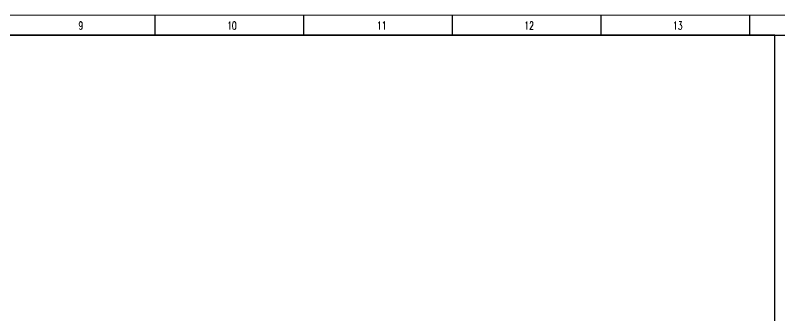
# Model space of a CAD drawing. Header units: inches. Extents: x 112 to 4169, y -2569 to 841.
# Drawn here: x 607.2 to 922.8, y -1999 to -1874.8 of the extents above; entities that cross this region are included whole.
import ezdxf

# ---------------------------------------------------------------- set-up
doc = ezdxf.new("R2010")
doc.units = ezdxf.units.IN
doc.header["$MEASUREMENT"] = 0
doc.layers.add('TEG BORDER', color=7, linetype='Continuous')
doc.styles.add('TEG BORDER', font='txt_qlt.shx', dxfattribs={"width": 0.7, "bigfont": 'hztxt.shx'})

# ---------------------------------------------------------------- blocks, each defined once
blk = doc.blocks.new('240 BORDER A2')
for p, q in [((334.12, 420), (334.12, 415)), ((371.25, 420), (371.25, 415)), ((408.37, 420), (408.37, 415)), ((445.5, 420), (445.5, 415)), ((482.62, 420), (482.62, 415))]:
    blk.add_line(p, q)
at = {"linetype": 'Continuous'}
blk.add_line((489, 415), (5, 415), dxfattribs=at)
at = {"color": 5, "lineweight": 15}
blk.add_lwpolyline([(0, 420), (594, 420), (594, 0), (0, 0)], close=True, dxfattribs=at)
blk.add_lwpolyline([(5, 415), (589, 415), (589, 5), (5, 5)], close=True)
at = {"layer": 'TEG BORDER'}
blk.add_line((489, 116), (489, 415), dxfattribs=at)
at = {"char_height": 2, "width": 2, "attachment_point": 1, "style": 'TEG BORDER'}
for s, insert in [('9', (315.05, 418.41)), ('\\pi2.2204e-016;10', (352.17, 418.41)), ('\\pi0.3;11', (389.3, 418.41)), ('\\pi2.2204e-016;12', (426.42, 418.41)), ('\\pi2.2204e-016;13', (463.55, 418.41))]:
    blk.add_mtext(s, dxfattribs=dict(at, insert=insert))

msp = doc.modelspace()

# ---------------------------------------------------------------- block references
at = {"xscale": 1.652949273830399, "yscale": 1.652949273830399, "zscale": 1.652949273830399}
msp.add_blockref('240 BORDER A2', (112.48, -2569.03), dxfattribs=at)

doc.saveas('drawing.dxf')
